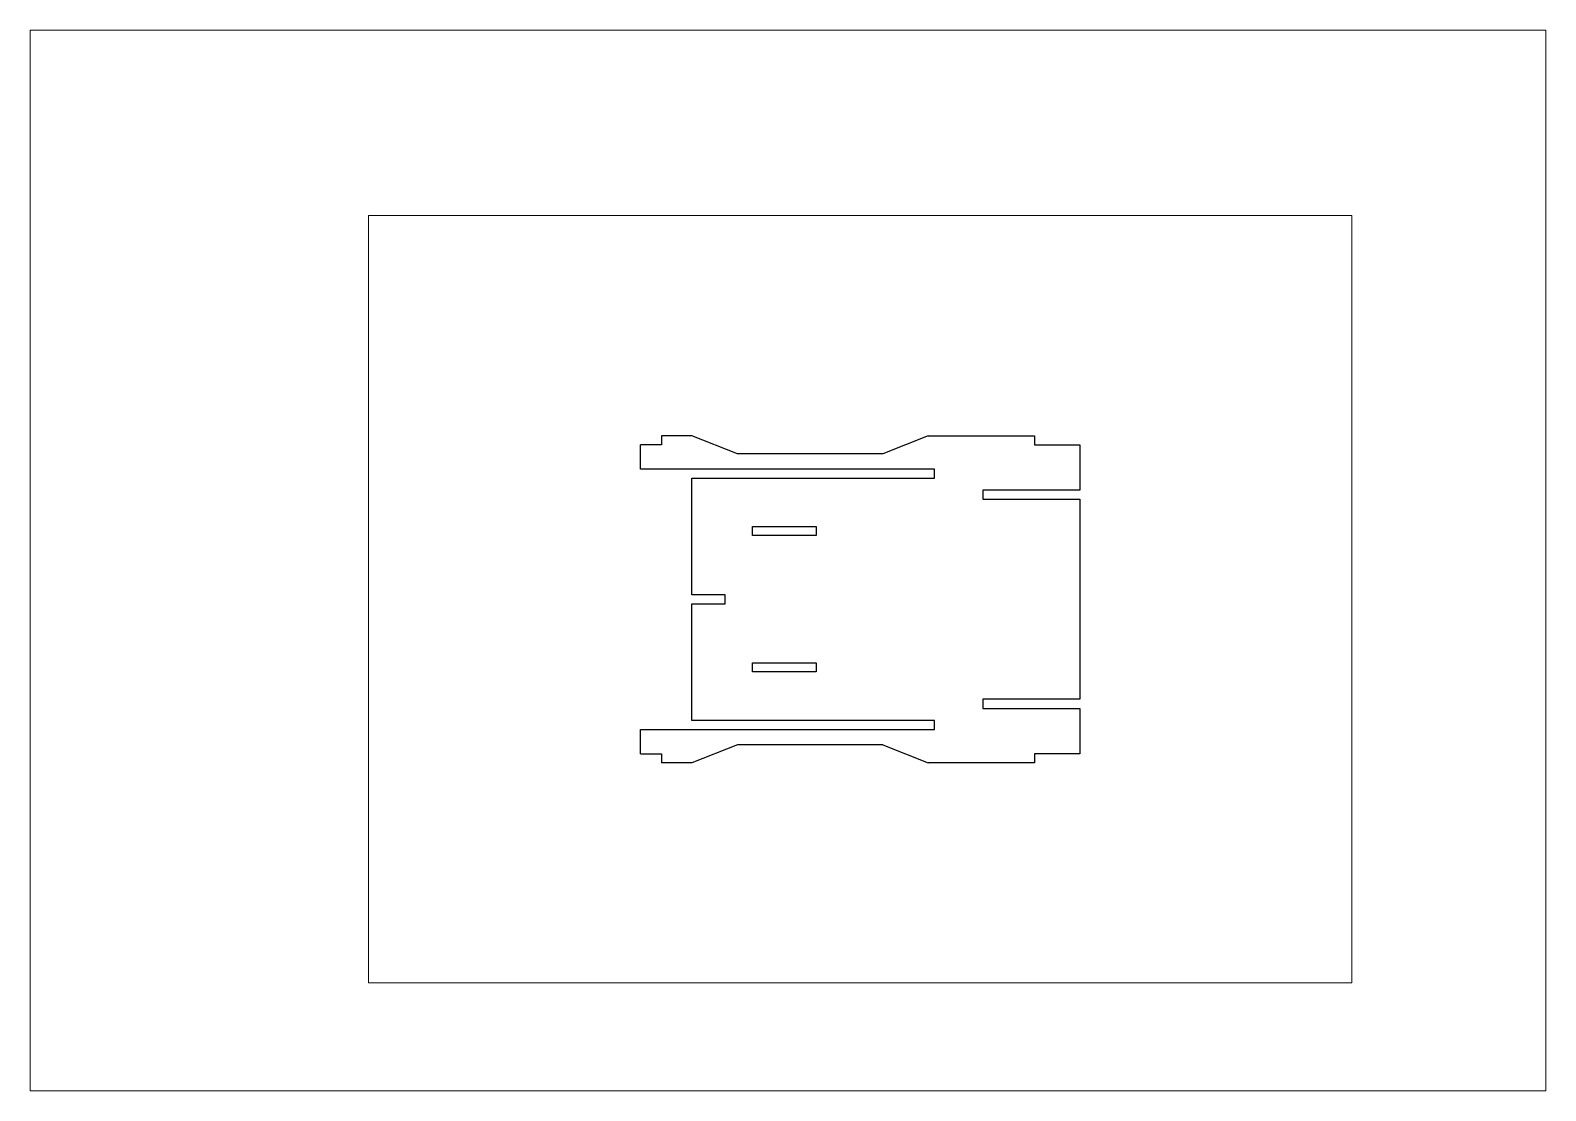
# Paper-space layout 'Layout1' of a CAD drawing. Extents: x 0 to 500, y 0 to 350.
# The model-space entities are those that its viewports show. They can reach past a viewport. Long polylines and large blocks are cut down to what shows.
import ezdxf

# ---------------------------------------------------------------- set-up
doc = ezdxf.new("R2010")
doc.units = 0
doc.header["$MEASUREMENT"] = 0

msp = doc.modelspace()

# ---------------------------------------------------------------- linework, layer by layer
at = {"color": 7, "linetype": 'Continuous'}
for p, q in [((208.29574, 216.19864), (208.29574, 213.19864)), ((218.29574, 216.19864), (208.29574, 216.19864)), ((233.29574, 210.19864), (218.29574, 216.19864)), ((296.29572, 216.19866), (281.29574, 210.19864)), ((296.29572, 216.19866), (331.29574, 216.19872)), ((331.29574, 216.19864), (331.29574, 213.19864)), ((208.29574, 213.19864), (201.29574, 213.19864)), ((201.29574, 205.19864), (201.29574, 213.19864)), ((281.29574, 210.19864), (233.29574, 210.19864)), ((331.29574, 213.19864), (346.29574, 213.19864)), ((346.29574, 213.19864), (346.29574, 198.19864)), ((298.29574, 205.19864), (201.29574, 205.19864)), ((298.29574, 202.19864), (298.29574, 205.19864)), ((218.29574, 163.69864), (218.29574, 202.19864)), ((218.29574, 202.19864), (298.29574, 202.19864)), ((346.29574, 198.19864), (314.29574, 198.19864)), ((314.29574, 198.19864), (314.29574, 195.19864)), ((314.29574, 195.19864), (346.29574, 195.19864)), ((346.29574, 195.19864), (346.29574, 129.19864)), ((238.29574, 186.19864), (259.29574, 186.19864)), ((238.29574, 183.19864), (238.29574, 186.19864)), ((259.29574, 186.19864), (259.29574, 183.19864)), ((259.29574, 183.19864), (238.29574, 183.19864)), ((229.29574, 163.69864), (218.29574, 163.69864)), ((218.29574, 122.19864), (218.29574, 160.69864)), ((218.29574, 160.69864), (229.29574, 160.69864)), ((229.29574, 160.69864), (229.29574, 163.69864)), ((238.29574, 141.19864), (259.29574, 141.19864)), ((238.29574, 138.19864), (238.29574, 141.19864)), ((259.29574, 141.19864), (259.29574, 138.19864)), ((259.29574, 138.19864), (238.29574, 138.19864)), ((346.29574, 129.19864), (314.29574, 129.19864)), ((314.29574, 129.19864), (314.29574, 126.19864)), ((314.29574, 126.19864), (346.29574, 126.19864)), ((346.29574, 126.19864), (346.29574, 111.19864)), ((298.29574, 122.19864), (218.29574, 122.19864)), ((298.29574, 119.19864), (298.29574, 122.19864)), ((201.29574, 119.19864), (298.29574, 119.19864)), ((201.29574, 111.19864), (201.29574, 119.19864)), ((201.29574, 111.19864), (208.29574, 111.19864)), ((208.29574, 111.19864), (208.29574, 108.19864)), ((233.29574, 114.19864), (218.29574, 108.19864)), ((281.29574, 114.19864), (233.29574, 114.19864)), ((281.29574, 114.19864), (296.29574, 108.19864)), ((346.29574, 111.19864), (331.29574, 111.19864)), ((331.29574, 111.19864), (331.29576, 108.19864)), ((218.29574, 108.19864), (208.29574, 108.19864)), ((331.29576, 108.19864), (296.29574, 108.19864))]:
    msp.add_line(p, q, dxfattribs=at)

psp = doc.layouts.get("Layout1")

# ---------------------------------------------------------------- viewports
at = {"layer": '0', "color": 3, "linetype": 'Continuous'}
psp.add_viewport(center=(250, 175), size=(500, 350), view_center_point=(250, 175), view_height=350, dxfattribs=at)
psp.add_viewport(center=(273.79574, 162.19868), size=(324.39736, 253.28158), view_center_point=(273.79574, 162.19868), view_height=253.28158, status=3, dxfattribs=at)

doc.saveas('drawing.dxf')
